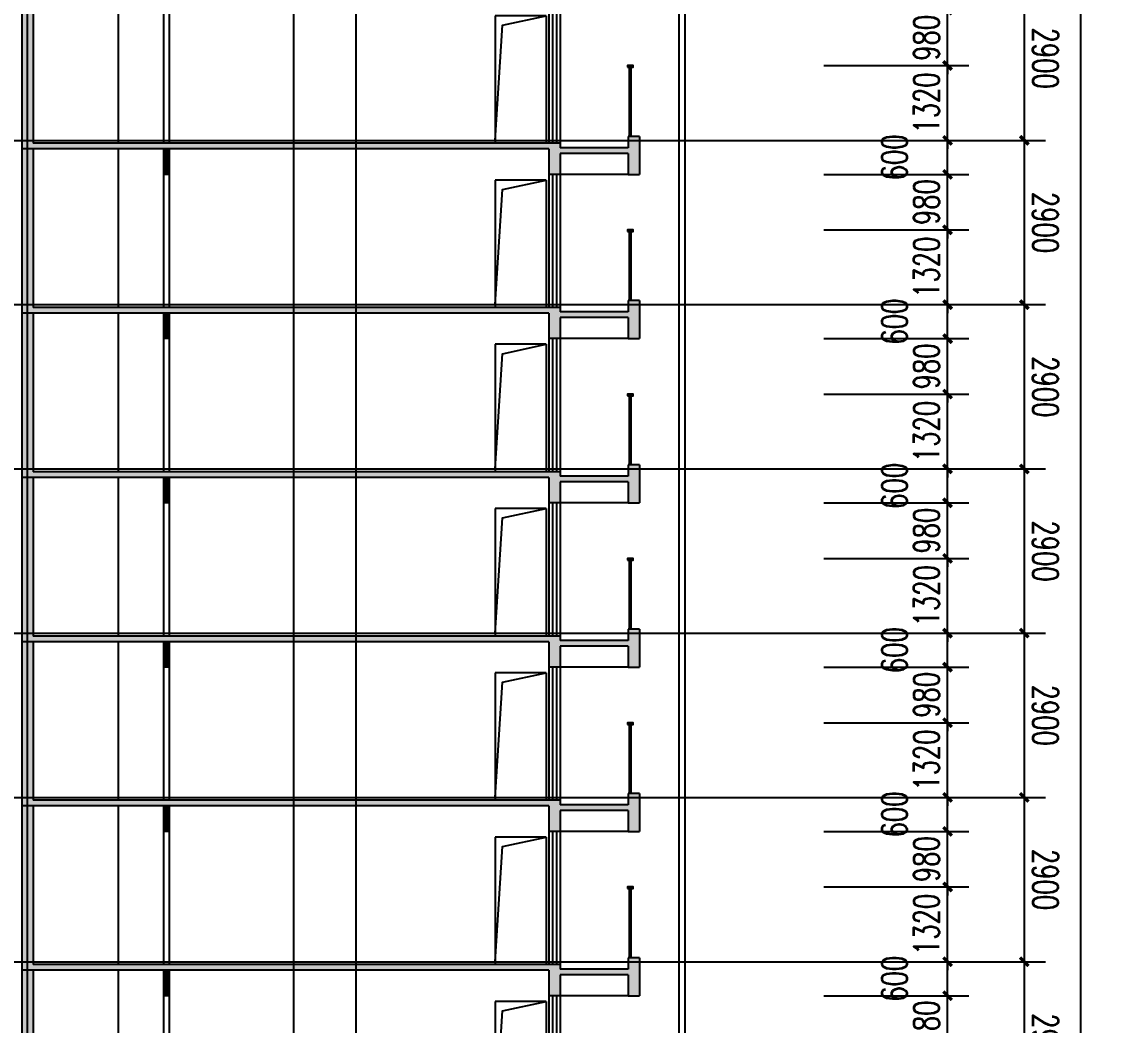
# Model space of a CAD drawing. Header units: millimetres. Extents: x 43 to 235305, y 0 to 139712.
# Drawn here: x 204454 to 223798, y 51790 to 69499 of the extents above; entities that cross this region are included whole.
import ezdxf

# ---------------------------------------------------------------- set-up
doc = ezdxf.new("R2010")
doc.units = ezdxf.units.MM
doc.linetypes.add('DOTE', pattern=[2.42, 2, -0.2, 0.02, -0.2])
for name, color, linetype in [('A-AXIS', 1, 'DOTE'), ('A-AXIS-DIMS', 3, 'Continuous'), ('A-CLOS', 5, 'Continuous'), ('A-DRWD-DIMS', 144, 'Continuous'), ('A-ELEV-DRWD', 130, 'Continuous'), ('A-ELEV-HRAL', 165, 'Continuous'), ('A-ELEV-LINE1', 33, 'Continuous'), ('A-HATH', 8, 'Continuous'), ('A-WALL', 2, 'Continuous'), ('PUB_DIM', 3, 'Continuous')]:
    doc.layers.add(name, color=color, linetype=linetype)
doc.styles.add('_TCH_DIM_T3', font='SIMPLEX', dxfattribs={"width": 0.705882, "bigfont": 'GBCBIG'})
doc.dimstyles.new('_TCH_ARCH&&150', dxfattribs={"dimtxt": 446.25, "dimasz": 150, "dimexe": 375, "dimexo": 450, "dimgap": 150, "dimtad": 1, "dimdec": 0, "dimzin": 0, "dimdsep": 46, "dimtxsty": '_TCH_DIM_T3', "dimblk": 'ARCHTICK', "dimcen": 0.09, "dimclrt": 7, "dimazin": 2, "dimtfac": 1, "dimtdec": 0, "dimtix": 1, "dimtmove": 2, "dimatfit": 3, "dimfxl": 1, "dimtolj": 1, "dimtzin": 0, "dimarcsym": 0})

# ---------------------------------------------------------------- blocks, each defined once
blk = doc.blocks.new('A$C51E773D8')
at = {"layer": 'A-HATH'}
blk.add_hatch(color=256, dxfattribs=at).paths.add_polyline_path([(3900, 280), (13200, 280), (13200, 3080), (13400, 3080), (13400, 180), (4100, 180), (4100, -270), (3900, -270), (3900, 100), (2700, 100), (2700, -270), (2500, -270), (2500, 400), (2700, 400), (2700, 200), (3900, 200)])
at = {"layer": 'A-CLOS'}
for p, q in [((10800, 3080), (10800, 2630)), ((10900, 3080), (10900, 2630)), ((13200, 3080), (13200, 280)), ((13400, 3080), (13400, 180)), ((10800, 2630), (10900, 2630)), ((2500, 400), (2500, -270)), ((2500, 400), (2700, 400)), ((2700, 400), (2700, 200)), ((2700, 200), (3900, 200)), ((3900, 280), (13200, 280)), ((3900, 280), (3900, 200)), ((2700, 100), (2700, -270)), ((2700, 100), (3900, 100)), ((3900, 100), (3900, -270)), ((4100, 180), (13400, 180)), ((4100, 180), (4100, -270)), ((2700, -270), (2500, -270)), ((3900, -270), (4100, -270))]:
    blk.add_line(p, q, dxfattribs=at)
at = {"layer": 'A-ELEV-DRWD'}
for p, q in [((3900, 2630), (3900, 280)), ((3967, 2630), (3967, 280)), ((4034, 2630), (4034, 280)), ((4100, 2630), (4100, 280))]:
    blk.add_line(p, q, dxfattribs=at)
at = {"layer": 'A-ELEV-HRAL'}
for p, q in [((2650, 400), (2650, 1620)), ((2680, 400), (2680, 1620))]:
    blk.add_line(p, q, dxfattribs=at)
blk.add_lwpolyline([(2715, 1620), (2615, 1620), (2615, 1650), (2715, 1650)], close=True, dxfattribs=at)
at = {"layer": 'A-ELEV-LINE1'}
for p, q in [((1700, 3230), (1700, 330)), ((7500, 280), (7500, 3180)), ((8600, 280), (8600, 3180)), ((11700, 3080), (11700, 280)), ((4150, 2530), (5050, 2530)), ((4150, 2530), (4150, 280)), ((5050, 2530), (5050, 280)), ((2700, -270), (3900, -270))]:
    blk.add_line(p, q, dxfattribs=at)
at = {"layer": 'A-HATH', "const_width": 100}
blk.add_lwpolyline([(10850, 2630), (10850, 3080)], dxfattribs=at)
at = {"layer": 'A-WALL'}
for p, q in [((10800, 2630), (10800, 280)), ((10900, 2630), (10900, 280))]:
    blk.add_line(p, q, dxfattribs=at)
at = {"layer": 'PUB_DIM'}
blk.add_lwpolyline([(5050, 330), (4918, 2364), (4150, 2530)], dxfattribs=at)
blk = doc.blocks.new('_ArchTick')
at = {"color": 0, "linetype": 'ByBlock', "const_width": 0.4}
blk.add_lwpolyline([(-0.5, -0.5), (0.5, 0.5)], dxfattribs=at)
blk = doc.blocks.new('*D3561')
at = {"layer": 'A-AXIS-DIMS', "color": 0, "lineweight": -2, "transparency": 16777216}
for p, q in [((218411, 52908), (222518, 52908)), ((222143, 52908), (222143, 50008)), ((218411, 50008), (222518, 50008))]:
    blk.add_line(p, q, dxfattribs=at)
at = {"layer": 'Defpoints', "color": 0, "transparency": 16777216}
for p in [(217961, 52908), (217961, 50008), (222143, 50008)]:
    blk.add_point(p, dxfattribs=at)
at = {"layer": 'A-AXIS-DIMS', "color": 0, "lineweight": -2, "transparency": 16777216, "xscale": 150, "yscale": 150, "zscale": 150}
for p, rotation in [((222143, 52908), 90.00050948775133), ((222143, 50008), 270.0005094877513)]:
    blk.add_blockref('_ArchTick', p, dxfattribs=dict(at, rotation=rotation))
at = {"layer": 'A-AXIS-DIMS', "color": 7, "transparency": 16777216, "insert": (222516, 51458), "char_height": 446.2, "attachment_point": 5, "rotation": 270.0005, "style": '_TCH_DIM_T3'}
blk.add_mtext('\\A1;2900', dxfattribs=at)
blk = doc.blocks.new('*D3562')
at = {"layer": 'A-AXIS-DIMS', "color": 0, "lineweight": -2, "transparency": 16777216}
for p, q in [((218411, 55808), (222518, 55808)), ((222143, 55808), (222143, 52908)), ((218411, 52908), (222518, 52908))]:
    blk.add_line(p, q, dxfattribs=at)
at = {"layer": 'Defpoints', "color": 0, "transparency": 16777216}
for p in [(217961, 55808), (217961, 52908), (222143, 52908)]:
    blk.add_point(p, dxfattribs=at)
at = {"layer": 'A-AXIS-DIMS', "color": 0, "lineweight": -2, "transparency": 16777216, "xscale": 150, "yscale": 150, "zscale": 150}
for p, rotation in [((222143, 55808), 90.00050948774897), ((222143, 52908), 270.000509487749)]:
    blk.add_blockref('_ArchTick', p, dxfattribs=dict(at, rotation=rotation))
at = {"layer": 'A-AXIS-DIMS', "color": 7, "transparency": 16777216, "insert": (222516, 54358), "char_height": 446.2, "attachment_point": 5, "rotation": 270.0005, "style": '_TCH_DIM_T3'}
blk.add_mtext('\\A1;2900', dxfattribs=at)
blk = doc.blocks.new('*D3563')
at = {"layer": 'A-AXIS-DIMS', "color": 0, "lineweight": -2, "transparency": 16777216}
for p, q in [((218411, 58708), (222518, 58708)), ((222143, 58708), (222143, 55808)), ((218411, 55808), (222518, 55808))]:
    blk.add_line(p, q, dxfattribs=at)
at = {"layer": 'Defpoints', "color": 0, "transparency": 16777216}
for p in [(217961, 58708), (217961, 55808), (222143, 55808)]:
    blk.add_point(p, dxfattribs=at)
at = {"layer": 'A-AXIS-DIMS', "color": 0, "lineweight": -2, "transparency": 16777216, "xscale": 150, "yscale": 150, "zscale": 150}
for p, rotation in [((222143, 58708), 90.00050948774897), ((222143, 55808), 270.000509487749)]:
    blk.add_blockref('_ArchTick', p, dxfattribs=dict(at, rotation=rotation))
at = {"layer": 'A-AXIS-DIMS', "color": 7, "transparency": 16777216, "insert": (222516, 57258), "char_height": 446.2, "attachment_point": 5, "rotation": 270.0005, "style": '_TCH_DIM_T3'}
blk.add_mtext('\\A1;2900', dxfattribs=at)
blk = doc.blocks.new('*D3564')
at = {"layer": 'A-AXIS-DIMS', "color": 0, "lineweight": -2, "transparency": 16777216}
for p, q in [((218411, 61608), (222518, 61608)), ((222143, 61608), (222143, 58708)), ((218411, 58708), (222518, 58708))]:
    blk.add_line(p, q, dxfattribs=at)
at = {"layer": 'Defpoints', "color": 0, "transparency": 16777216}
for p in [(217961, 61608), (217961, 58708), (222143, 58708)]:
    blk.add_point(p, dxfattribs=at)
at = {"layer": 'A-AXIS-DIMS', "color": 0, "lineweight": -2, "transparency": 16777216, "xscale": 150, "yscale": 150, "zscale": 150}
for p, rotation in [((222143, 61608), 90.00050948775133), ((222143, 58708), 270.0005094877513)]:
    blk.add_blockref('_ArchTick', p, dxfattribs=dict(at, rotation=rotation))
at = {"layer": 'A-AXIS-DIMS', "color": 7, "transparency": 16777216, "insert": (222516, 60158), "char_height": 446.2, "attachment_point": 5, "rotation": 270.0005, "style": '_TCH_DIM_T3'}
blk.add_mtext('\\A1;2900', dxfattribs=at)
blk = doc.blocks.new('*D3565')
at = {"layer": 'A-AXIS-DIMS', "color": 0, "lineweight": -2, "transparency": 16777216}
for p, q in [((218411, 64508), (222518, 64508)), ((222143, 64508), (222143, 61608)), ((218411, 61608), (222518, 61608))]:
    blk.add_line(p, q, dxfattribs=at)
at = {"layer": 'Defpoints', "color": 0, "transparency": 16777216}
for p in [(217961, 64508), (217961, 61608), (222143, 61608)]:
    blk.add_point(p, dxfattribs=at)
at = {"layer": 'A-AXIS-DIMS', "color": 0, "lineweight": -2, "transparency": 16777216, "xscale": 150, "yscale": 150, "zscale": 150}
for p, rotation in [((222143, 64508), 90.00050948774897), ((222143, 61608), 270.000509487749)]:
    blk.add_blockref('_ArchTick', p, dxfattribs=dict(at, rotation=rotation))
at = {"layer": 'A-AXIS-DIMS', "color": 7, "transparency": 16777216, "insert": (222516, 63058), "char_height": 446.2, "attachment_point": 5, "rotation": 270.0005, "style": '_TCH_DIM_T3'}
blk.add_mtext('\\A1;2900', dxfattribs=at)
blk = doc.blocks.new('*D3566')
at = {"layer": 'A-AXIS-DIMS', "color": 0, "lineweight": -2, "transparency": 16777216}
for p, q in [((218411, 67408), (222518, 67408)), ((222143, 67408), (222143, 64508)), ((218411, 64508), (222518, 64508))]:
    blk.add_line(p, q, dxfattribs=at)
at = {"layer": 'Defpoints', "color": 0, "transparency": 16777216}
for p in [(217961, 67408), (217961, 64508), (222143, 64508)]:
    blk.add_point(p, dxfattribs=at)
at = {"layer": 'A-AXIS-DIMS', "color": 0, "lineweight": -2, "transparency": 16777216, "xscale": 150, "yscale": 150, "zscale": 150}
for p, rotation in [((222143, 67408), 90.00050948775133), ((222143, 64508), 270.0005094877513)]:
    blk.add_blockref('_ArchTick', p, dxfattribs=dict(at, rotation=rotation))
at = {"layer": 'A-AXIS-DIMS', "color": 7, "transparency": 16777216, "insert": (222516, 65958), "char_height": 446.2, "attachment_point": 5, "rotation": 270.0005, "style": '_TCH_DIM_T3'}
blk.add_mtext('\\A1;2900', dxfattribs=at)
blk = doc.blocks.new('*D3567')
at = {"layer": 'A-AXIS-DIMS', "color": 0, "lineweight": -2, "transparency": 16777216}
for p, q in [((218411, 70308), (222517, 70308)), ((222142, 70308), (222143, 67408)), ((218411, 67408), (222518, 67408))]:
    blk.add_line(p, q, dxfattribs=at)
at = {"layer": 'Defpoints', "color": 0, "transparency": 16777216}
for p in [(217961, 70308), (217961, 67408), (222143, 67408)]:
    blk.add_point(p, dxfattribs=at)
at = {"layer": 'A-AXIS-DIMS', "color": 0, "lineweight": -2, "transparency": 16777216, "xscale": 150, "yscale": 150, "zscale": 150}
for p, rotation in [((222142, 70308), 90.00050948774897), ((222143, 67408), 270.000509487749)]:
    blk.add_blockref('_ArchTick', p, dxfattribs=dict(at, rotation=rotation))
at = {"layer": 'A-AXIS-DIMS', "color": 7, "transparency": 16777216, "insert": (222516, 68858), "char_height": 446.2, "attachment_point": 5, "rotation": 270.0005, "style": '_TCH_DIM_T3'}
blk.add_mtext('\\A1;2900', dxfattribs=at)
blk = doc.blocks.new('*D3592')
at = {"layer": 'Defpoints', "color": 0, "transparency": 16777216}
for p in [(218157, 131208), (218158, 12558), (223133, 12558)]:
    blk.add_point(p, dxfattribs=at)
at = {"layer": 'PUB_DIM', "color": 0, "lineweight": -2, "transparency": 16777216}
for p, q in [((218607, 131208), (223507, 131208)), ((223132, 131208), (223133, 12558)), ((218608, 12558), (223508, 12558))]:
    blk.add_line(p, q, dxfattribs=at)
at = {"layer": 'PUB_DIM', "color": 0, "lineweight": -2, "transparency": 16777216, "xscale": 150, "yscale": 150, "zscale": 150}
for p, rotation in [((223132, 131208), 90.0005094877472), ((223133, 12558), 270.0005094877472)]:
    blk.add_blockref('_ArchTick', p, dxfattribs=dict(at, rotation=rotation))
at = {"layer": 'PUB_DIM', "color": 7, "transparency": 16777216, "insert": (223505, 71883), "char_height": 446.2, "attachment_point": 5, "rotation": 270.0005, "style": '_TCH_DIM_T3'}
blk.add_mtext('\\A1;118650', dxfattribs=at)
blk = doc.blocks.new('*D3417')
at = {"layer": 'A-DRWD-DIMS', "color": 0, "lineweight": -2, "transparency": 16777216}
for p, q in [((220789, 52308), (220789, 52458)), ((218608, 52308), (221164, 52308)), ((220789, 51328), (220789, 52308)), ((218608, 51328), (221164, 51328)), ((220789, 51328), (220789, 51178))]:
    blk.add_line(p, q, dxfattribs=at)
at = {"layer": 'Defpoints', "color": 0, "transparency": 16777216}
for p in [(218158, 52308), (220789, 52308), (218158, 51328)]:
    blk.add_point(p, dxfattribs=at)
at = {"layer": 'A-DRWD-DIMS', "color": 0, "lineweight": -2, "transparency": 16777216, "xscale": 150, "yscale": 150, "zscale": 150}
for p, rotation in [((220789, 52308), 270), ((220789, 51328), 90)]:
    blk.add_blockref('_ArchTick', p, dxfattribs=dict(at, rotation=rotation))
at = {"layer": 'A-DRWD-DIMS', "color": 7, "transparency": 16777216, "insert": (220416, 51818), "char_height": 446.2, "attachment_point": 5, "rotation": 90, "style": '_TCH_DIM_T3'}
blk.add_mtext('\\A1;980', dxfattribs=at)
blk = doc.blocks.new('*D3418')
at = {"layer": 'A-DRWD-DIMS', "color": 0, "lineweight": -2, "transparency": 16777216}
for p, q in [((218608, 52908), (221164, 52908)), ((220789, 52308), (220789, 52908)), ((218608, 52308), (221164, 52308))]:
    blk.add_line(p, q, dxfattribs=at)
at = {"layer": 'Defpoints', "color": 0, "transparency": 16777216}
for p in [(218158, 52908), (220789, 52908), (218158, 52308)]:
    blk.add_point(p, dxfattribs=at)
at = {"layer": 'A-DRWD-DIMS', "color": 0, "lineweight": -2, "transparency": 16777216, "xscale": 150, "yscale": 150, "zscale": 150}
for p, rotation in [((220789, 52908), 90), ((220789, 52308), 270)]:
    blk.add_blockref('_ArchTick', p, dxfattribs=dict(at, rotation=rotation))
at = {"layer": 'A-DRWD-DIMS', "color": 7, "transparency": 16777216, "insert": (219852, 52608), "char_height": 446.2, "attachment_point": 5, "rotation": 90, "style": '_TCH_DIM_T3'}
blk.add_mtext('\\A1;600', dxfattribs=at)
blk = doc.blocks.new('*D3419')
at = {"layer": 'A-DRWD-DIMS', "color": 0, "lineweight": -2, "transparency": 16777216}
for p, q in [((220789, 54228), (220789, 54378)), ((218608, 54228), (221164, 54228)), ((220789, 52908), (220789, 54228)), ((218608, 52908), (221164, 52908)), ((220789, 52908), (220789, 52758))]:
    blk.add_line(p, q, dxfattribs=at)
at = {"layer": 'Defpoints', "color": 0, "transparency": 16777216}
for p in [(218158, 54228), (220789, 54228), (218158, 52908)]:
    blk.add_point(p, dxfattribs=at)
at = {"layer": 'A-DRWD-DIMS', "color": 0, "lineweight": -2, "transparency": 16777216, "xscale": 150, "yscale": 150, "zscale": 150}
for p, rotation in [((220789, 54228), 270), ((220789, 52908), 90)]:
    blk.add_blockref('_ArchTick', p, dxfattribs=dict(at, rotation=rotation))
at = {"layer": 'A-DRWD-DIMS', "color": 7, "transparency": 16777216, "insert": (220416, 53568), "char_height": 446.2, "attachment_point": 5, "rotation": 90, "style": '_TCH_DIM_T3'}
blk.add_mtext('\\A1;1320', dxfattribs=at)
blk = doc.blocks.new('*D3420')
at = {"layer": 'A-DRWD-DIMS', "color": 0, "lineweight": -2, "transparency": 16777216}
for p, q in [((220789, 55208), (220789, 55358)), ((218608, 55208), (221164, 55208)), ((220789, 54228), (220789, 55208)), ((218608, 54228), (221164, 54228)), ((220789, 54228), (220789, 54078))]:
    blk.add_line(p, q, dxfattribs=at)
at = {"layer": 'Defpoints', "color": 0, "transparency": 16777216}
for p in [(218158, 55208), (220789, 55208), (218158, 54228)]:
    blk.add_point(p, dxfattribs=at)
at = {"layer": 'A-DRWD-DIMS', "color": 0, "lineweight": -2, "transparency": 16777216, "xscale": 150, "yscale": 150, "zscale": 150}
for p, rotation in [((220789, 55208), 270), ((220789, 54228), 90)]:
    blk.add_blockref('_ArchTick', p, dxfattribs=dict(at, rotation=rotation))
at = {"layer": 'A-DRWD-DIMS', "color": 7, "transparency": 16777216, "insert": (220416, 54718), "char_height": 446.2, "attachment_point": 5, "rotation": 90, "style": '_TCH_DIM_T3'}
blk.add_mtext('\\A1;980', dxfattribs=at)
blk = doc.blocks.new('*D3421')
at = {"layer": 'A-DRWD-DIMS', "color": 0, "lineweight": -2, "transparency": 16777216}
for p, q in [((218608, 55808), (221164, 55808)), ((220789, 55208), (220789, 55808)), ((218608, 55208), (221164, 55208))]:
    blk.add_line(p, q, dxfattribs=at)
at = {"layer": 'Defpoints', "color": 0, "transparency": 16777216}
for p in [(218158, 55808), (220789, 55808), (218158, 55208)]:
    blk.add_point(p, dxfattribs=at)
at = {"layer": 'A-DRWD-DIMS', "color": 0, "lineweight": -2, "transparency": 16777216, "xscale": 150, "yscale": 150, "zscale": 150}
for p, rotation in [((220789, 55808), 90), ((220789, 55208), 270)]:
    blk.add_blockref('_ArchTick', p, dxfattribs=dict(at, rotation=rotation))
at = {"layer": 'A-DRWD-DIMS', "color": 7, "transparency": 16777216, "insert": (219852, 55508), "char_height": 446.2, "attachment_point": 5, "rotation": 90, "style": '_TCH_DIM_T3'}
blk.add_mtext('\\A1;600', dxfattribs=at)
blk = doc.blocks.new('*D3422')
at = {"layer": 'A-DRWD-DIMS', "color": 0, "lineweight": -2, "transparency": 16777216}
for p, q in [((220789, 57128), (220789, 57278)), ((218608, 57128), (221164, 57128)), ((220789, 55808), (220789, 57128)), ((218608, 55808), (221164, 55808)), ((220789, 55808), (220789, 55658))]:
    blk.add_line(p, q, dxfattribs=at)
at = {"layer": 'Defpoints', "color": 0, "transparency": 16777216}
for p in [(218158, 57128), (220789, 57128), (218158, 55808)]:
    blk.add_point(p, dxfattribs=at)
at = {"layer": 'A-DRWD-DIMS', "color": 0, "lineweight": -2, "transparency": 16777216, "xscale": 150, "yscale": 150, "zscale": 150}
for p, rotation in [((220789, 57128), 270), ((220789, 55808), 90)]:
    blk.add_blockref('_ArchTick', p, dxfattribs=dict(at, rotation=rotation))
at = {"layer": 'A-DRWD-DIMS', "color": 7, "transparency": 16777216, "insert": (220416, 56468), "char_height": 446.2, "attachment_point": 5, "rotation": 90, "style": '_TCH_DIM_T3'}
blk.add_mtext('\\A1;1320', dxfattribs=at)
blk = doc.blocks.new('*D3423')
at = {"layer": 'A-DRWD-DIMS', "color": 0, "lineweight": -2, "transparency": 16777216}
for p, q in [((220789, 58108), (220789, 58258)), ((218608, 58108), (221164, 58108)), ((220789, 57128), (220789, 58108)), ((218608, 57128), (221164, 57128)), ((220789, 57128), (220789, 56978))]:
    blk.add_line(p, q, dxfattribs=at)
at = {"layer": 'Defpoints', "color": 0, "transparency": 16777216}
for p in [(218158, 58108), (220789, 58108), (218158, 57128)]:
    blk.add_point(p, dxfattribs=at)
at = {"layer": 'A-DRWD-DIMS', "color": 0, "lineweight": -2, "transparency": 16777216, "xscale": 150, "yscale": 150, "zscale": 150}
for p, rotation in [((220789, 58108), 270), ((220789, 57128), 90)]:
    blk.add_blockref('_ArchTick', p, dxfattribs=dict(at, rotation=rotation))
at = {"layer": 'A-DRWD-DIMS', "color": 7, "transparency": 16777216, "insert": (220416, 57618), "char_height": 446.2, "attachment_point": 5, "rotation": 90, "style": '_TCH_DIM_T3'}
blk.add_mtext('\\A1;980', dxfattribs=at)
blk = doc.blocks.new('*D3424')
at = {"layer": 'A-DRWD-DIMS', "color": 0, "lineweight": -2, "transparency": 16777216}
for p, q in [((218608, 58708), (221164, 58708)), ((220789, 58108), (220789, 58708)), ((218608, 58108), (221164, 58108))]:
    blk.add_line(p, q, dxfattribs=at)
at = {"layer": 'Defpoints', "color": 0, "transparency": 16777216}
for p in [(218158, 58708), (220789, 58708), (218158, 58108)]:
    blk.add_point(p, dxfattribs=at)
at = {"layer": 'A-DRWD-DIMS', "color": 0, "lineweight": -2, "transparency": 16777216, "xscale": 150, "yscale": 150, "zscale": 150}
for p, rotation in [((220789, 58708), 90), ((220789, 58108), 270)]:
    blk.add_blockref('_ArchTick', p, dxfattribs=dict(at, rotation=rotation))
at = {"layer": 'A-DRWD-DIMS', "color": 7, "transparency": 16777216, "insert": (219852, 58408), "char_height": 446.2, "attachment_point": 5, "rotation": 90, "style": '_TCH_DIM_T3'}
blk.add_mtext('\\A1;600', dxfattribs=at)
blk = doc.blocks.new('*D3425')
at = {"layer": 'A-DRWD-DIMS', "color": 0, "lineweight": -2, "transparency": 16777216}
for p, q in [((220789, 60028), (220789, 60178)), ((218608, 60028), (221164, 60028)), ((220789, 58708), (220789, 60028)), ((218608, 58708), (221164, 58708)), ((220789, 58708), (220789, 58558))]:
    blk.add_line(p, q, dxfattribs=at)
at = {"layer": 'Defpoints', "color": 0, "transparency": 16777216}
for p in [(218158, 60028), (220789, 60028), (218158, 58708)]:
    blk.add_point(p, dxfattribs=at)
at = {"layer": 'A-DRWD-DIMS', "color": 0, "lineweight": -2, "transparency": 16777216, "xscale": 150, "yscale": 150, "zscale": 150}
for p, rotation in [((220789, 60028), 270), ((220789, 58708), 90)]:
    blk.add_blockref('_ArchTick', p, dxfattribs=dict(at, rotation=rotation))
at = {"layer": 'A-DRWD-DIMS', "color": 7, "transparency": 16777216, "insert": (220416, 59368), "char_height": 446.2, "attachment_point": 5, "rotation": 90, "style": '_TCH_DIM_T3'}
blk.add_mtext('\\A1;1320', dxfattribs=at)
blk = doc.blocks.new('*D3426')
at = {"layer": 'A-DRWD-DIMS', "color": 0, "lineweight": -2, "transparency": 16777216}
for p, q in [((220789, 61008), (220789, 61158)), ((218608, 61008), (221164, 61008)), ((220789, 60028), (220789, 61008)), ((218608, 60028), (221164, 60028)), ((220789, 60028), (220789, 59878))]:
    blk.add_line(p, q, dxfattribs=at)
at = {"layer": 'Defpoints', "color": 0, "transparency": 16777216}
for p in [(218158, 61008), (220789, 61008), (218158, 60028)]:
    blk.add_point(p, dxfattribs=at)
at = {"layer": 'A-DRWD-DIMS', "color": 0, "lineweight": -2, "transparency": 16777216, "xscale": 150, "yscale": 150, "zscale": 150}
for p, rotation in [((220789, 61008), 270), ((220789, 60028), 90)]:
    blk.add_blockref('_ArchTick', p, dxfattribs=dict(at, rotation=rotation))
at = {"layer": 'A-DRWD-DIMS', "color": 7, "transparency": 16777216, "insert": (220416, 60518), "char_height": 446.2, "attachment_point": 5, "rotation": 90, "style": '_TCH_DIM_T3'}
blk.add_mtext('\\A1;980', dxfattribs=at)
blk = doc.blocks.new('*D3427')
at = {"layer": 'A-DRWD-DIMS', "color": 0, "lineweight": -2, "transparency": 16777216}
for p, q in [((218608, 61608), (221164, 61608)), ((220789, 61008), (220789, 61608)), ((218608, 61008), (221164, 61008))]:
    blk.add_line(p, q, dxfattribs=at)
at = {"layer": 'Defpoints', "color": 0, "transparency": 16777216}
for p in [(218158, 61608), (220789, 61608), (218158, 61008)]:
    blk.add_point(p, dxfattribs=at)
at = {"layer": 'A-DRWD-DIMS', "color": 0, "lineweight": -2, "transparency": 16777216, "xscale": 150, "yscale": 150, "zscale": 150}
for p, rotation in [((220789, 61608), 90), ((220789, 61008), 270)]:
    blk.add_blockref('_ArchTick', p, dxfattribs=dict(at, rotation=rotation))
at = {"layer": 'A-DRWD-DIMS', "color": 7, "transparency": 16777216, "insert": (219852, 61308), "char_height": 446.2, "attachment_point": 5, "rotation": 90, "style": '_TCH_DIM_T3'}
blk.add_mtext('\\A1;600', dxfattribs=at)
blk = doc.blocks.new('*D3428')
at = {"layer": 'A-DRWD-DIMS', "color": 0, "lineweight": -2, "transparency": 16777216}
for p, q in [((220789, 62928), (220789, 63078)), ((218608, 62928), (221164, 62928)), ((220789, 61608), (220789, 62928)), ((218608, 61608), (221164, 61608)), ((220789, 61608), (220789, 61458))]:
    blk.add_line(p, q, dxfattribs=at)
at = {"layer": 'Defpoints', "color": 0, "transparency": 16777216}
for p in [(218158, 62928), (220789, 62928), (218158, 61608)]:
    blk.add_point(p, dxfattribs=at)
at = {"layer": 'A-DRWD-DIMS', "color": 0, "lineweight": -2, "transparency": 16777216, "xscale": 150, "yscale": 150, "zscale": 150}
for p, rotation in [((220789, 62928), 270), ((220789, 61608), 90)]:
    blk.add_blockref('_ArchTick', p, dxfattribs=dict(at, rotation=rotation))
at = {"layer": 'A-DRWD-DIMS', "color": 7, "transparency": 16777216, "insert": (220416, 62268), "char_height": 446.2, "attachment_point": 5, "rotation": 90, "style": '_TCH_DIM_T3'}
blk.add_mtext('\\A1;1320', dxfattribs=at)
blk = doc.blocks.new('*D3429')
at = {"layer": 'A-DRWD-DIMS', "color": 0, "lineweight": -2, "transparency": 16777216}
for p, q in [((220789, 63908), (220789, 64058)), ((218608, 63908), (221164, 63908)), ((220789, 62928), (220789, 63908)), ((218608, 62928), (221164, 62928)), ((220789, 62928), (220789, 62778))]:
    blk.add_line(p, q, dxfattribs=at)
at = {"layer": 'Defpoints', "color": 0, "transparency": 16777216}
for p in [(218158, 63908), (220789, 63908), (218158, 62928)]:
    blk.add_point(p, dxfattribs=at)
at = {"layer": 'A-DRWD-DIMS', "color": 0, "lineweight": -2, "transparency": 16777216, "xscale": 150, "yscale": 150, "zscale": 150}
for p, rotation in [((220789, 63908), 270), ((220789, 62928), 90)]:
    blk.add_blockref('_ArchTick', p, dxfattribs=dict(at, rotation=rotation))
at = {"layer": 'A-DRWD-DIMS', "color": 7, "transparency": 16777216, "insert": (220416, 63418), "char_height": 446.2, "attachment_point": 5, "rotation": 90, "style": '_TCH_DIM_T3'}
blk.add_mtext('\\A1;980', dxfattribs=at)
blk = doc.blocks.new('*D3430')
at = {"layer": 'A-DRWD-DIMS', "color": 0, "lineweight": -2, "transparency": 16777216}
for p, q in [((218608, 64508), (221164, 64508)), ((220789, 63908), (220789, 64508)), ((218608, 63908), (221164, 63908))]:
    blk.add_line(p, q, dxfattribs=at)
at = {"layer": 'Defpoints', "color": 0, "transparency": 16777216}
for p in [(218158, 64508), (220789, 64508), (218158, 63908)]:
    blk.add_point(p, dxfattribs=at)
at = {"layer": 'A-DRWD-DIMS', "color": 0, "lineweight": -2, "transparency": 16777216, "xscale": 150, "yscale": 150, "zscale": 150}
for p, rotation in [((220789, 64508), 90), ((220789, 63908), 270)]:
    blk.add_blockref('_ArchTick', p, dxfattribs=dict(at, rotation=rotation))
at = {"layer": 'A-DRWD-DIMS', "color": 7, "transparency": 16777216, "insert": (219852, 64208), "char_height": 446.2, "attachment_point": 5, "rotation": 90, "style": '_TCH_DIM_T3'}
blk.add_mtext('\\A1;600', dxfattribs=at)
blk = doc.blocks.new('*D3431')
at = {"layer": 'A-DRWD-DIMS', "color": 0, "lineweight": -2, "transparency": 16777216}
for p, q in [((220789, 65828), (220789, 65978)), ((218608, 65828), (221164, 65828)), ((220789, 64508), (220789, 65828)), ((218608, 64508), (221164, 64508)), ((220789, 64508), (220789, 64358))]:
    blk.add_line(p, q, dxfattribs=at)
at = {"layer": 'Defpoints', "color": 0, "transparency": 16777216}
for p in [(218158, 65828), (220789, 65828), (218158, 64508)]:
    blk.add_point(p, dxfattribs=at)
at = {"layer": 'A-DRWD-DIMS', "color": 0, "lineweight": -2, "transparency": 16777216, "xscale": 150, "yscale": 150, "zscale": 150}
for p, rotation in [((220789, 65828), 270), ((220789, 64508), 90)]:
    blk.add_blockref('_ArchTick', p, dxfattribs=dict(at, rotation=rotation))
at = {"layer": 'A-DRWD-DIMS', "color": 7, "transparency": 16777216, "insert": (220416, 65168), "char_height": 446.2, "attachment_point": 5, "rotation": 90, "style": '_TCH_DIM_T3'}
blk.add_mtext('\\A1;1320', dxfattribs=at)
blk = doc.blocks.new('*D3432')
at = {"layer": 'A-DRWD-DIMS', "color": 0, "lineweight": -2, "transparency": 16777216}
for p, q in [((220789, 66808), (220789, 66958)), ((218608, 66808), (221164, 66808)), ((220789, 65828), (220789, 66808)), ((218608, 65828), (221164, 65828)), ((220789, 65828), (220789, 65678))]:
    blk.add_line(p, q, dxfattribs=at)
at = {"layer": 'Defpoints', "color": 0, "transparency": 16777216}
for p in [(218158, 66808), (220789, 66808), (218158, 65828)]:
    blk.add_point(p, dxfattribs=at)
at = {"layer": 'A-DRWD-DIMS', "color": 0, "lineweight": -2, "transparency": 16777216, "xscale": 150, "yscale": 150, "zscale": 150}
for p, rotation in [((220789, 66808), 270), ((220789, 65828), 90)]:
    blk.add_blockref('_ArchTick', p, dxfattribs=dict(at, rotation=rotation))
at = {"layer": 'A-DRWD-DIMS', "color": 7, "transparency": 16777216, "insert": (220416, 66318), "char_height": 446.2, "attachment_point": 5, "rotation": 90, "style": '_TCH_DIM_T3'}
blk.add_mtext('\\A1;980', dxfattribs=at)
blk = doc.blocks.new('*D3433')
at = {"layer": 'A-DRWD-DIMS', "color": 0, "lineweight": -2, "transparency": 16777216}
for p, q in [((218608, 67408), (221164, 67408)), ((220789, 66808), (220789, 67408)), ((218608, 66808), (221164, 66808))]:
    blk.add_line(p, q, dxfattribs=at)
at = {"layer": 'Defpoints', "color": 0, "transparency": 16777216}
for p in [(218158, 67408), (220789, 67408), (218158, 66808)]:
    blk.add_point(p, dxfattribs=at)
at = {"layer": 'A-DRWD-DIMS', "color": 0, "lineweight": -2, "transparency": 16777216, "xscale": 150, "yscale": 150, "zscale": 150}
for p, rotation in [((220789, 67408), 90), ((220789, 66808), 270)]:
    blk.add_blockref('_ArchTick', p, dxfattribs=dict(at, rotation=rotation))
at = {"layer": 'A-DRWD-DIMS', "color": 7, "transparency": 16777216, "insert": (219852, 67108), "char_height": 446.2, "attachment_point": 5, "rotation": 90, "style": '_TCH_DIM_T3'}
blk.add_mtext('\\A1;600', dxfattribs=at)
blk = doc.blocks.new('*D3434')
at = {"layer": 'A-DRWD-DIMS', "color": 0, "lineweight": -2, "transparency": 16777216}
for p, q in [((220789, 68728), (220789, 68878)), ((218608, 68728), (221164, 68728)), ((220789, 67408), (220789, 68728)), ((218608, 67408), (221164, 67408)), ((220789, 67408), (220789, 67258))]:
    blk.add_line(p, q, dxfattribs=at)
at = {"layer": 'Defpoints', "color": 0, "transparency": 16777216}
for p in [(218158, 68728), (220789, 68728), (218158, 67408)]:
    blk.add_point(p, dxfattribs=at)
at = {"layer": 'A-DRWD-DIMS', "color": 0, "lineweight": -2, "transparency": 16777216, "xscale": 150, "yscale": 150, "zscale": 150}
for p, rotation in [((220789, 68728), 270), ((220789, 67408), 90)]:
    blk.add_blockref('_ArchTick', p, dxfattribs=dict(at, rotation=rotation))
at = {"layer": 'A-DRWD-DIMS', "color": 7, "transparency": 16777216, "insert": (220416, 68068), "char_height": 446.2, "attachment_point": 5, "rotation": 90, "style": '_TCH_DIM_T3'}
blk.add_mtext('\\A1;1320', dxfattribs=at)
blk = doc.blocks.new('*D3435')
at = {"layer": 'A-DRWD-DIMS', "color": 0, "lineweight": -2, "transparency": 16777216}
for p, q in [((220789, 69708), (220789, 69858)), ((218608, 69708), (221164, 69708)), ((220789, 68728), (220789, 69708)), ((218608, 68728), (221164, 68728)), ((220789, 68728), (220789, 68578))]:
    blk.add_line(p, q, dxfattribs=at)
at = {"layer": 'Defpoints', "color": 0, "transparency": 16777216}
for p in [(218158, 69708), (220789, 69708), (218158, 68728)]:
    blk.add_point(p, dxfattribs=at)
at = {"layer": 'A-DRWD-DIMS', "color": 0, "lineweight": -2, "transparency": 16777216, "xscale": 150, "yscale": 150, "zscale": 150}
for p, rotation in [((220789, 69708), 270), ((220789, 68728), 90)]:
    blk.add_blockref('_ArchTick', p, dxfattribs=dict(at, rotation=rotation))
at = {"layer": 'A-DRWD-DIMS', "color": 7, "transparency": 16777216, "insert": (220416, 69218), "char_height": 446.2, "attachment_point": 5, "rotation": 90, "style": '_TCH_DIM_T3'}
blk.add_mtext('\\A1;980', dxfattribs=at)

msp = doc.modelspace()

# ---------------------------------------------------------------- linework, layer by layer
at = {"layer": 'A-AXIS'}
for p, q in [((216055, 4108), (216053.8, 139624.3)), ((204555, 4008), (204553.8, 138125.6)), ((184280.7, 67408), (218563.8, 67408)), ((184280.7, 64508), (218563.8, 64508)), ((184280.7, 61608), (218563.8, 61608)), ((184280.7, 58708), (218563.8, 58708)), ((184280.7, 55808), (218563.8, 55808)), ((184280.7, 52908), (218563.8, 52908))]:
    msp.add_line(p, q, dxfattribs=at)

# ---------------------------------------------------------------- block references
at = {"xscale": -1}
for p in [(217853.8, 67078), (217853.8, 64178), (217853.8, 61278), (217853.8, 58378), (217853.8, 55478), (217853.8, 52578), (217853.8, 49678)]:
    msp.add_blockref('A$C51E773D8', p, dxfattribs=at)

# ---------------------------------------------------------------- dimensions: what is measured, and where the dimension line sits
at = {"layer": 'A-AXIS-DIMS'}
for p1, p2, picture, middle in [((217960.6, 70307.9), (217960.7, 67407.9), '*D3567', (222515.6, 68858)), ((217960.7, 67407.9), (217960.7, 64507.9), '*D3566', (222515.6, 65958)), ((217960.7, 64507.9), (217960.7, 61607.9), '*D3565', (222515.7, 63058)), ((217960.7, 61607.9), (217960.7, 58707.9), '*D3564', (222515.7, 60158)), ((217960.7, 58707.9), (217960.8, 55807.9), '*D3563', (222515.7, 57258)), ((217960.8, 55807.9), (217960.8, 52907.9), '*D3562', (222515.7, 54358)), ((217960.8, 52907.9), (217960.8, 50007.9), '*D3561', (222515.8, 51458))]:
    dim = msp.add_aligned_dim(p1=p1, p2=p2, distance=4181.8, dimstyle='_TCH_ARCH&&150', dxfattribs=at)
    dim.commit()
    dim.dimension.update_dxf_attribs({"geometry": picture, "text_midpoint": middle})
at = {"layer": 'A-DRWD-DIMS'}
for p1, p2, picture, middle in [((218158.3, 68728), (218158.3, 69708), '*D3435', (220416.3, 69218)), ((218158.3, 67408), (218158.3, 68728), '*D3434', (220416.3, 68068)), ((218158.3, 65828), (218158.3, 66808), '*D3432', (220416.3, 66318)), ((218158.3, 64508), (218158.3, 65828), '*D3431', (220416.3, 65168)), ((218158.3, 62928), (218158.3, 63908), '*D3429', (220416.3, 63418)), ((218158.3, 61608), (218158.3, 62928), '*D3428', (220416.3, 62268)), ((218158.3, 60028), (218158.3, 61008), '*D3426', (220416.3, 60518)), ((218158.3, 58708), (218158.3, 60028), '*D3425', (220416.3, 59368)), ((218158.3, 57128), (218158.3, 58108), '*D3423', (220416.3, 57618)), ((218158.3, 55808), (218158.3, 57128), '*D3422', (220416.3, 56468)), ((218158.3, 54228), (218158.3, 55208), '*D3420', (220416.3, 54718)), ((218158.3, 52908), (218158.3, 54228), '*D3419', (220416.3, 53568)), ((218158.3, 51328), (218158.3, 52308), '*D3417', (220416.3, 51818))]:
    dim = msp.add_aligned_dim(p1=p1, p2=p2, distance=-2631.1, dimstyle='_TCH_ARCH&&150', dxfattribs=at)
    dim.commit()
    dim.dimension.update_dxf_attribs({"geometry": picture, "text_midpoint": middle})
for base, p1, p2, picture, middle in [((220789.4, 67408), (218158.3, 66808), (218158.3, 67408), '*D3433', (219851.9, 67108)), ((220789.4, 64508), (218158.3, 63908), (218158.3, 64508), '*D3430', (219851.9, 64208)), ((220789.4, 61608), (218158.3, 61008), (218158.3, 61608), '*D3427', (219851.9, 61308)), ((220789.4, 58708), (218158.3, 58108), (218158.3, 58708), '*D3424', (219851.9, 58408)), ((220789.4, 55808), (218158.3, 55208), (218158.3, 55808), '*D3421', (219851.9, 55508)), ((220789.4, 52908), (218158.3, 52308), (218158.3, 52908), '*D3418', (219851.9, 52608))]:
    dim = msp.add_linear_dim(base=base, p1=p1, p2=p2, angle=90, dimstyle='_TCH_ARCH&&150', dxfattribs=at)
    dim.commit()
    dim.dimension.update_dxf_attribs({"geometry": picture, "text_midpoint": middle, "dimtype": 161})
at = {"layer": 'PUB_DIM'}
dim = msp.add_aligned_dim(p1=(218157.1, 131207.9), p2=(218158.2, 12557.9), distance=4974.5, dimstyle='_TCH_ARCH&&150', dxfattribs=at)
dim.commit()
dim.dimension.update_dxf_attribs({"geometry": '*D3592', "text_midpoint": (223505.2, 71883)})

doc.saveas('drawing.dxf')
